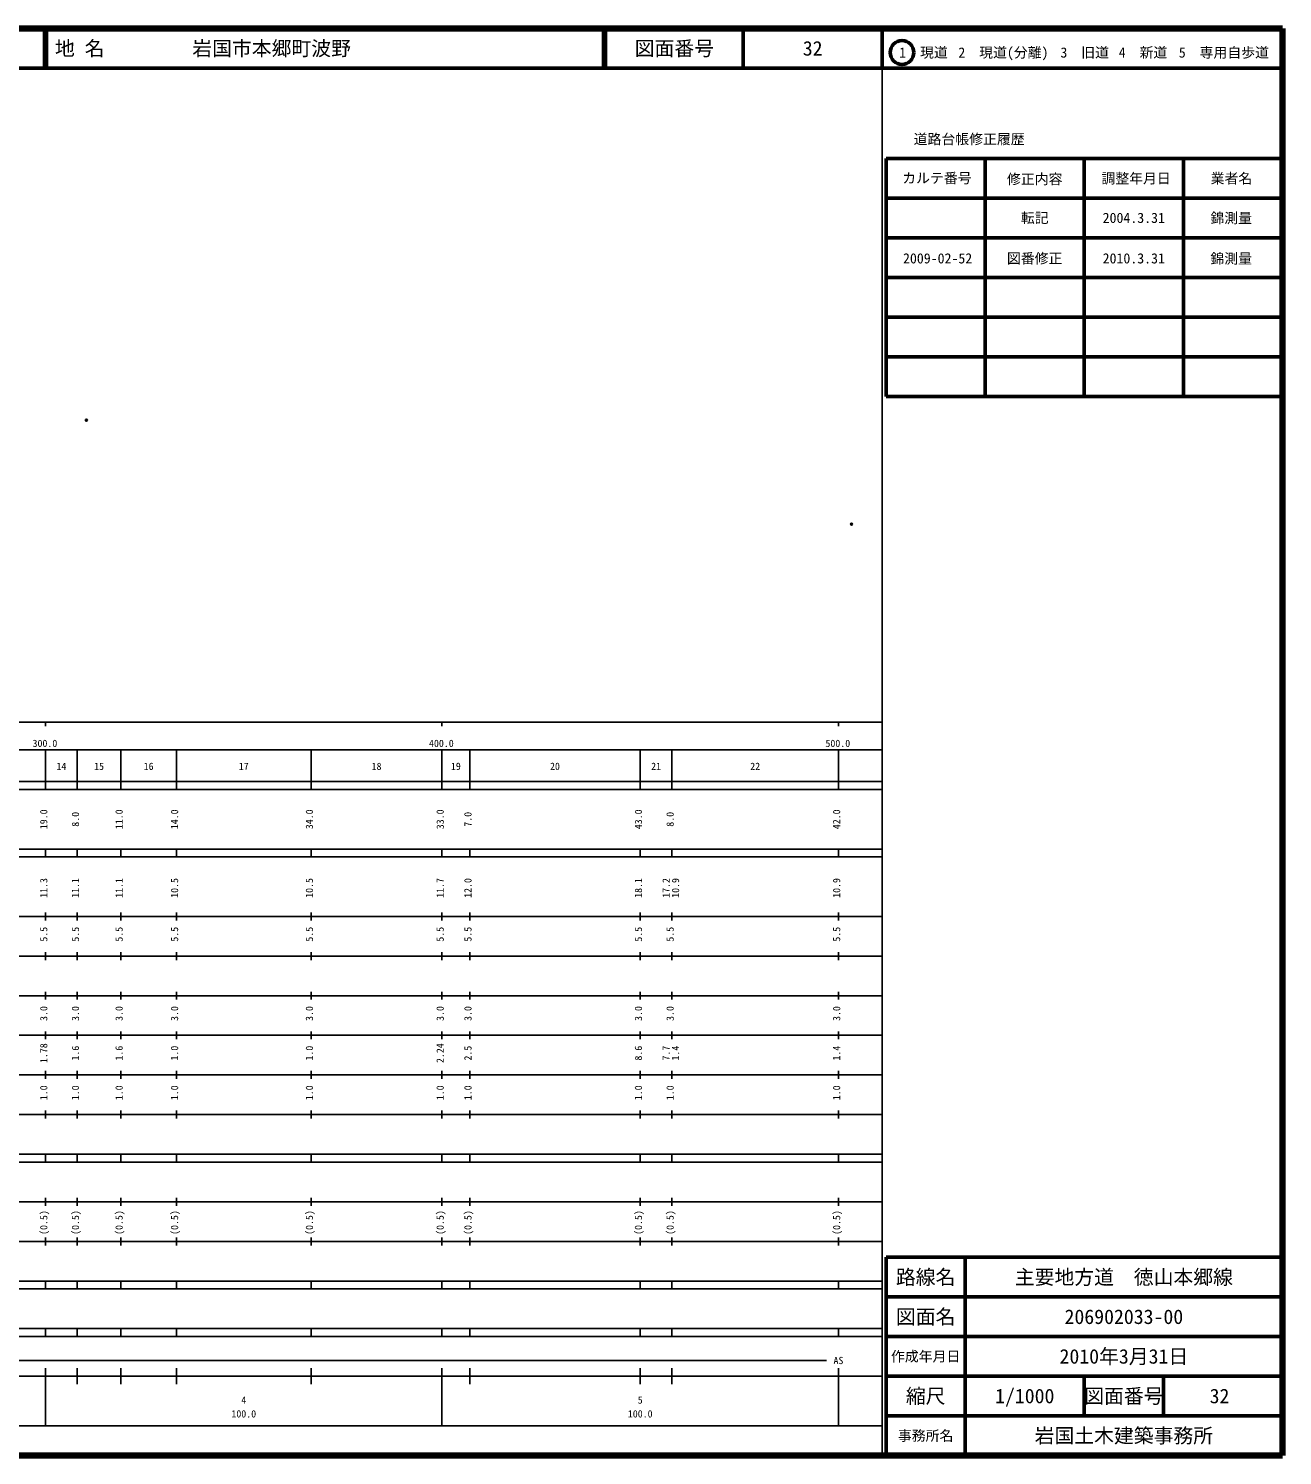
# Model space of a CAD drawing. Units: millimetres on the paper. Extents: x 40 to 680, y 20 to 380.
# Drawn here: x 363.7 to 680, y 20 to 380 of the extents above; entities that cross this region are included whole.
import ezdxf
from ezdxf.enums import TextEntityAlignment as Align

# ---------------------------------------------------------------- set-up
doc = ezdxf.new("R2010")
doc.units = ezdxf.units.MM
doc.header["$PDMODE"] = 32
doc.header["$PDSIZE"] = 0.5
doc.layers.add('M-OTRS', color=6, linetype='Continuous')
doc.layers.add('M-TTL-TXT', color=7, linetype='Continuous')
for name, color, linetype, lineweight in [('M-TTL', 2, 'Continuous', 140), ('M-TTL-BAND', 7, 'Continuous', 25), ('M-TTL-FRAM', 2, 'Continuous', 50), ('M-TTL-LINE', 7, 'Continuous', 50)]:
    doc.layers.add(name, color=color, linetype=linetype, lineweight=lineweight)
doc.styles.add('ＭＳ ゴシック', font='')
doc.styles.get('ＭＳ ゴシック').set_extended_font_data('MS Gothic')

msp = doc.modelspace()

# ---------------------------------------------------------------- linework, layer by layer
at = {"layer": 'M-OTRS'}
for p in [(378.296, 281.182), (571.304, 254.975)]:
    msp.add_point(p, dxfattribs=at)
at = {"layer": 'M-TTL'}
for p, q in [((680, 380), (40, 380)), ((680, 20), (680, 380)), ((40, 20), (680, 20))]:
    msp.add_line(p, q, dxfattribs=at)
at = {"layer": 'M-TTL-BAND'}
for p, q in [((579, 20), (579, 370)), ((40, 205), (579, 205)), ((368, 205), (368, 204)), ((468, 205), (468, 204)), ((568, 205), (568, 204)), ((68, 198), (579, 198)), ((368, 188), (368, 198)), ((376, 188), (376, 198)), ((387, 188), (387, 198)), ((401, 188), (401, 198)), ((435, 188), (435, 198)), ((468, 188), (468, 198)), ((475, 188), (475, 198)), ((518, 188), (518, 198)), ((526, 188), (526, 198)), ((568, 188), (568, 198)), ((40, 190), (579, 190)), ((40, 188), (579, 188)), ((40, 173), (579, 173)), ((368, 171), (368, 173)), ((376, 171), (376, 173)), ((387, 171), (387, 173)), ((401, 171), (401, 173)), ((435, 171), (435, 173)), ((468, 171), (468, 173)), ((475, 171), (475, 173)), ((518, 171), (518, 173)), ((526, 171), (526, 173)), ((568, 171), (568, 173)), ((40, 171), (579, 171)), ((40, 156), (579, 156)), ((368, 155), (368, 157)), ((376, 155), (376, 157)), ((387, 155), (387, 157)), ((401, 155), (401, 157)), ((435, 155), (435, 157)), ((468, 155), (468, 157)), ((475, 155), (475, 157)), ((518, 155), (518, 157)), ((526, 155), (526, 157)), ((568, 155), (568, 157)), ((46, 146), (579, 146)), ((368, 145), (368, 147)), ((376, 145), (376, 147)), ((387, 145), (387, 147)), ((401, 145), (401, 147)), ((435, 145), (435, 147)), ((468, 145), (468, 147)), ((475, 145), (475, 147)), ((518, 145), (518, 147)), ((526, 145), (526, 147)), ((568, 145), (568, 147)), ((368, 135), (368, 137)), ((376, 135), (376, 137)), ((387, 135), (387, 137)), ((401, 135), (401, 137)), ((435, 135), (435, 137)), ((468, 135), (468, 137)), ((475, 135), (475, 137)), ((518, 135), (518, 137)), ((526, 135), (526, 137)), ((568, 135), (568, 137)), ((52, 136), (579, 136)), ((46, 126), (579, 126)), ((368, 125), (368, 127)), ((376, 125), (376, 127)), ((387, 125), (387, 127)), ((401, 125), (401, 127)), ((435, 125), (435, 127)), ((468, 125), (468, 127)), ((475, 125), (475, 127)), ((518, 125), (518, 127)), ((526, 125), (526, 127)), ((568, 125), (568, 127)), ((52, 116), (579, 116)), ((368, 115), (368, 117)), ((376, 115), (376, 117)), ((387, 115), (387, 117)), ((401, 115), (401, 117)), ((435, 115), (435, 117)), ((468, 115), (468, 117)), ((475, 115), (475, 117)), ((518, 115), (518, 117)), ((526, 115), (526, 117)), ((568, 115), (568, 117)), ((46, 106), (579, 106)), ((368, 105), (368, 107)), ((376, 105), (376, 107)), ((387, 105), (387, 107)), ((401, 105), (401, 107)), ((435, 105), (435, 107)), ((468, 105), (468, 107)), ((475, 105), (475, 107)), ((518, 105), (518, 107)), ((526, 105), (526, 107)), ((568, 105), (568, 107)), ((40, 96), (579, 96)), ((40, 94), (579, 94)), ((368, 94), (368, 96)), ((376, 94), (376, 96)), ((387, 94), (387, 96)), ((401, 94), (401, 96)), ((435, 94), (435, 96)), ((468, 94), (468, 96)), ((475, 94), (475, 96)), ((518, 94), (518, 96)), ((526, 94), (526, 96)), ((568, 94), (568, 96)), ((49, 84), (579, 84)), ((368, 83), (368, 85)), ((376, 83), (376, 85)), ((387, 83), (387, 85)), ((401, 83), (401, 85)), ((435, 83), (435, 85)), ((468, 83), (468, 85)), ((475, 83), (475, 85)), ((518, 83), (518, 85)), ((526, 83), (526, 85)), ((568, 83), (568, 85)), ((40, 74), (579, 74)), ((368, 73), (368, 75)), ((376, 73), (376, 75)), ((387, 73), (387, 75)), ((401, 73), (401, 75)), ((435, 73), (435, 75)), ((468, 73), (468, 75)), ((475, 73), (475, 75)), ((518, 73), (518, 75)), ((526, 73), (526, 75)), ((568, 73), (568, 75)), ((40, 64), (579, 64)), ((40, 62), (579, 62)), ((368, 62), (368, 64)), ((376, 62), (376, 64)), ((387, 62), (387, 64)), ((401, 62), (401, 64)), ((435, 62), (435, 64)), ((468, 62), (468, 64)), ((475, 62), (475, 64)), ((518, 62), (518, 64)), ((526, 62), (526, 64)), ((568, 62), (568, 64)), ((40, 52), (579, 52)), ((368, 50), (368, 52)), ((376, 50), (376, 52)), ((387, 50), (387, 52)), ((401, 50), (401, 52)), ((435, 50), (435, 52)), ((468, 50), (468, 52)), ((475, 50), (475, 52)), ((518, 50), (518, 52)), ((526, 50), (526, 52)), ((568, 50), (568, 52)), ((40, 50), (579, 50)), ((71, 44), (565, 44)), ((40, 40), (579, 40)), ((368, 27.5), (368, 42)), ((376, 38), (376, 42)), ((387, 38), (387, 42)), ((401, 38), (401, 42)), ((435, 38), (435, 42)), ((468, 27.5), (468, 42)), ((475, 38), (475, 42)), ((518, 38), (518, 42)), ((526, 38), (526, 42)), ((568, 27.5), (568, 42)), ((68, 27.5), (579, 27.5))]:
    msp.add_line(p, q, dxfattribs=at)
at = {"layer": 'M-TTL-FRAM'}
for p, q in [((580, 347.197), (580, 287.197)), ((580, 347.197), (680, 347.197)), ((580, 287.197), (680, 287.197)), ((680, 70), (580, 70)), ((580, 70), (580, 20))]:
    msp.add_line(p, q, dxfattribs=at)
at = {"layer": 'M-TTL-LINE'}
for p, q in [((367.75, 380), (367.75, 370)), ((368.25, 380), (368.25, 370)), ((508.747, 380), (508.747, 370)), ((509.247, 380), (509.247, 370)), ((543.997, 380), (543.997, 370)), ((579, 380), (579, 370)), ((40, 370), (680, 370)), ((605, 347.197), (605, 287.197)), ((630, 347.197), (630, 287.197)), ((655, 347.197), (655, 287.197)), ((580, 337.197), (680, 337.197)), ((580, 327.197), (680, 327.197)), ((580, 317.197), (680, 317.197)), ((580, 307.197), (680, 307.197)), ((580, 297.197), (680, 297.197)), ((600, 70), (600, 20)), ((680, 60), (580, 60)), ((680, 50), (580, 50)), ((680, 40), (580, 40)), ((630, 40), (630, 30)), ((650, 40), (650, 30)), ((680, 30), (580, 30))]:
    msp.add_line(p, q, dxfattribs=at)
msp.add_circle((584.031, 373.958), 3, dxfattribs=at)

# ---------------------------------------------------------------- texts
at = {"layer": 'M-TTL-BAND', "style": 'ＭＳ ゴシック'}
for s, p in [('300.0', (367.844, 198.195)), ('400.0', (467.844, 198.195)), ('500.0', (567.844, 198.195)), ('14', (372, 192.405)), ('15', (381.5, 192.405)), ('16', (394, 192.405)), ('17', (418, 192.405)), ('18', (451.5, 192.405)), ('19', (471.5, 192.405)), ('20', (496.5, 192.405)), ('21', (522, 192.405)), ('22', (547, 192.405)), ('AS', (568, 42.5)), ('4', (418, 32.523)), ('5', (518, 32.523)), ('100.0', (418, 29.033)), ('100.0', (518, 29.033))]:
    msp.add_text(s, height=1.833, dxfattribs=at).set_placement(p, align=Align.BOTTOM_CENTER)
for s, p in [('19.0', (369, 180.5)), ('8.0', (377, 180.5)), ('11.0', (388, 180.5)), ('14.0', (402, 180.5)), ('34.0', (436, 180.5)), ('33.0', (469, 180.5)), ('7.0', (476, 180.5)), ('43.0', (519, 180.5)), ('8.0', (527, 180.5)), ('42.0', (569, 180.5)), ('11.3', (369, 163.174)), ('11.1', (377, 163.174)), ('11.1', (388, 163.174)), ('10.5', (402, 163.174)), ('10.5', (436, 163.174)), ('11.7', (469, 163.174)), ('12.0', (476, 163.174)), ('18.1', (519, 163.174)), ('17.2', (526, 163.174)), ('10.9', (528.37, 163.174)), ('10.9', (569, 163.174)), ('5.5', (369, 151.5)), ('5.5', (377, 151.5)), ('5.5', (388, 151.5)), ('5.5', (402, 151.5)), ('5.5', (436, 151.5)), ('5.5', (469, 151.5)), ('5.5', (476, 151.5)), ('5.5', (519, 151.5)), ('5.5', (527, 151.5)), ('5.5', (569, 151.5)), ('3.0', (369, 131.5)), ('3.0', (377, 131.5)), ('3.0', (388, 131.5)), ('3.0', (402, 131.5)), ('3.0', (436, 131.5)), ('3.0', (469, 131.5)), ('3.0', (476, 131.5)), ('3.0', (519, 131.5)), ('3.0', (527, 131.5)), ('3.0', (569, 131.5)), ('1.78', (369, 121.5)), ('1.6', (377, 121.5)), ('1.6', (388, 121.5)), ('1.0', (402, 121.5)), ('1.0', (436, 121.5)), ('2.24', (469, 121.5)), ('2.5', (476, 121.5)), ('8.6', (519, 121.5)), ('7.7', (526, 121.5)), ('1.4', (528.37, 121.5)), ('1.4', (569, 121.5)), ('1.0', (369, 111.5)), ('1.0', (377, 111.5)), ('1.0', (388, 111.5)), ('1.0', (402, 111.5)), ('1.0', (436, 111.5)), ('1.0', (469, 111.5)), ('1.0', (476, 111.5)), ('1.0', (519, 111.5)), ('1.0', (527, 111.5)), ('1.0', (569, 111.5)), ('(0.5)', (369, 78.764)), ('(0.5)', (377, 78.764)), ('(0.5)', (388, 78.764)), ('(0.5)', (402, 78.764)), ('(0.5)', (436, 78.764)), ('(0.5)', (469, 78.764)), ('(0.5)', (476, 78.764)), ('(0.5)', (519, 78.764)), ('(0.5)', (527, 78.764)), ('(0.5)', (569, 78.764))]:
    msp.add_text(s, height=1.833, rotation=90, dxfattribs=at).set_placement(p, align=Align.BOTTOM_CENTER)
at = {"layer": 'M-TTL-TXT', "style": 'ＭＳ ゴシック'}
for s, p in [('地 名', (370.38, 375)), ('岩国市本郷町波野', (405.024, 375))]:
    msp.add_text(s, height=3.666, dxfattribs=at).set_placement(p, align=Align.MIDDLE_LEFT)
for s, height, p in [('図面番号', 3.666, (526.622, 375)), ('32', 3.666, (561.497, 375)), ('1\u3000現道', 2.566, (589.448, 373.958)), ('2\u3000現道(分離)', 2.566, (609.619, 373.958)), ('3\u3000旧道', 2.566, (630.121, 373.958)), ('4\u3000新道', 2.566, (644.824, 373.958)), ('5\u3000専用自歩道', 2.566, (665.228, 373.958)), ('道路台帳修正履歴', 2.566, (600.968, 352.113)), ('カルテ番号', 2.566, (592.839, 342.277)), ('修正内容', 2.566, (617.509, 342.023)), ('調整年月日', 2.566, (643.089, 342.197)), ('業者名', 2.566, (667.134, 342.197)), ('転記', 2.566, (617.5, 332.245)), ('2004.3.31', 2.566, (642.5, 332.245)), ('錦測量', 2.566, (667.077, 332.189)), ('2009-02-52', 2.566, (593.017, 322.02)), ('図番修正', 2.566, (617.5, 322.02)), ('2010.3.31', 2.566, (642.5, 322.02)), ('錦測量', 2.566, (667.077, 321.963)), ('路線名', 3.666, (590, 65)), ('路線名', 3.666, (590, 65)), ('主要地方道\u3000徳山本郷線', 3.666, (640, 65)), ('図面名', 3.666, (590, 55)), ('図面名', 3.666, (590, 55)), ('206902033-00', 3.666, (640, 55)), ('2010年3月31日', 3.666, (640, 45)), ('作成年月日', 2.566, (590, 45)), ('作成年月日', 2.566, (590, 45)), ('縮尺', 3.666, (590, 35)), ('縮尺', 3.666, (590, 35)), ('1/1000', 3.666, (615, 35)), ('図面番号', 3.666, (640, 35)), ('図面番号', 3.666, (640, 35)), ('32', 3.666, (664.125, 35)), ('事務所名', 2.566, (590, 25)), ('事務所名', 2.566, (590, 25)), ('岩国土木建築事務所', 3.666, (640, 25))]:
    msp.add_text(s, height=height, dxfattribs=at).set_placement(p, align=Align.MIDDLE_CENTER)

doc.saveas('drawing.dxf')
